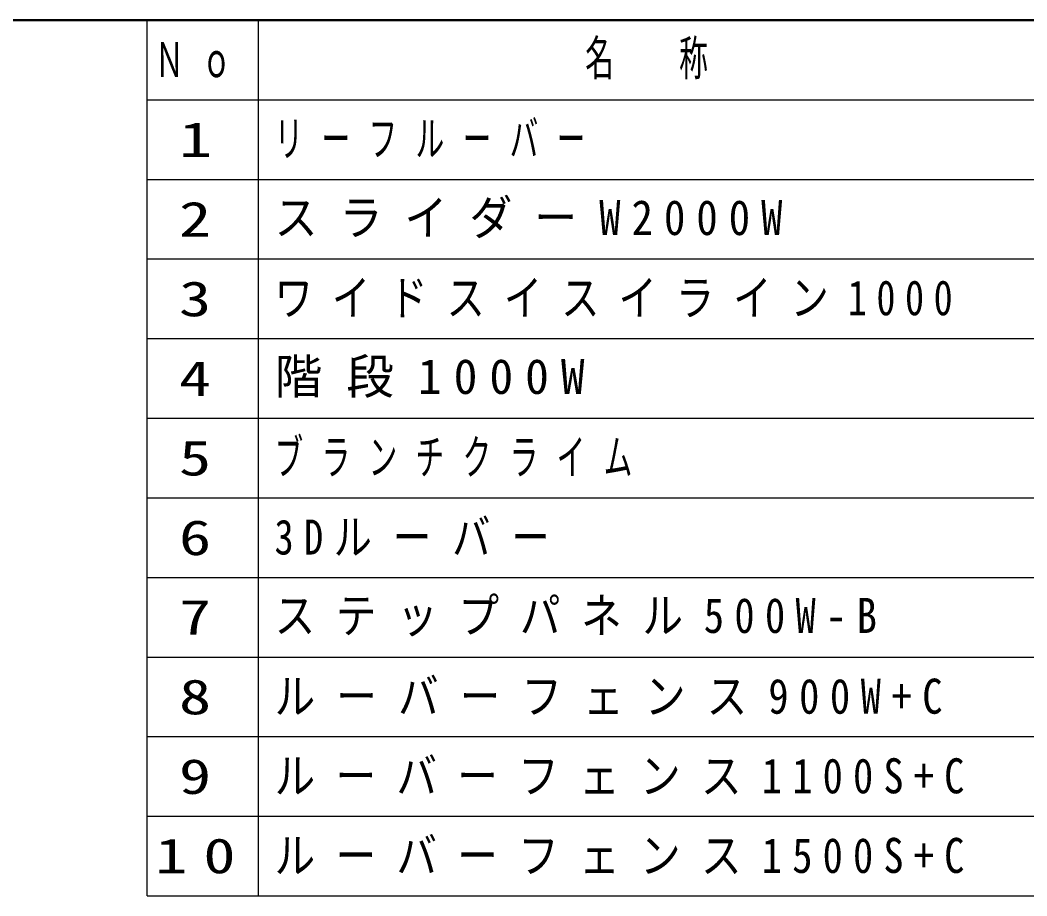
# Model space of a CAD drawing. Units: millimetres on the paper. Extents: x -385 to 0, y -594 to 267.
# Drawn here: x -254 to -190.8, y 212 to 267 of the extents above; entities that cross this region are included whole.
import ezdxf
from ezdxf.enums import TextEntityAlignment as Align

# ---------------------------------------------------------------- set-up
doc = ezdxf.new("R2010")
doc.units = ezdxf.units.MM
doc.layers.add('CLASS1', color=7, linetype='Continuous', lineweight=13)
doc.layers.add('LY_3', color=7, linetype='Continuous', lineweight=13)
doc.styles.add('ＭＳ ゴシック', font='')
doc.styles.get('ＭＳ ゴシック').set_extended_font_data('MS Gothic')

msp = doc.modelspace()

# ---------------------------------------------------------------- linework, layer by layer
at = {"layer": 'CLASS1', "lineweight": 25}
for p, q in [((-246, 212), (-246, 267)), ((-246, 267), (-123, 267)), ((-239, 212), (-239, 267)), ((-246, 262), (-123, 262)), ((-246, 257), (-123, 257)), ((-246, 252), (-123, 252)), ((-246, 247), (-123, 247)), ((-246, 242), (-123, 242)), ((-246, 237), (-123, 237)), ((-246, 232), (-123, 232)), ((-246, 227), (-123, 227)), ((-246, 222), (-123, 222)), ((-246, 217), (-123, 217)), ((-246, 212), (-123, 212))]:
    msp.add_line(p, q, dxfattribs=at)
at = {"layer": 'LY_3', "lineweight": 50}
msp.add_line((0, 267), (-385, 267), dxfattribs=at)

# ---------------------------------------------------------------- texts
at = {"layer": 'CLASS1', "style": 'ＭＳ ゴシック'}
for s, width, p in [('1', 1.4, (-244, 259.5)), ('2', 1.35, (-244, 254.5)), ('3', 1.35, (-244, 249.5)), ('4', 1.35, (-244, 244.5)), ('5', 1.35, (-244, 239.5)), ('6', 1.35, (-244, 234.5)), ('7', 1.35, (-244, 229.5)), ('8', 1.35, (-244, 224.5)), ('9', 1.35, (-244, 219.5))]:
    msp.add_text(s, height=2.199, dxfattribs=dict(at, width=width)).set_placement(p, align=Align.MIDDLE_LEFT)
at = {"layer": 'CLASS1', "char_height": 2.199, "attachment_point": 4, "style": 'ＭＳ ゴシック'}
for s, insert in [('\\T1.64;\\W0.6;Ｎｏ', (-245.5, 264.5)), ('\\T1.64;\\W0.6;名\u3000称', (-218.5, 264.5)), ('\\T1.64;\\W0.6;リーフルーバー', (-238, 259.5)), ('\\T1.51;\\W0.9;スライダーW2000W', (-238, 254.5)), ('\\T1.5;\\W0.8;ワイドスイスイライン1000', (-238, 249.5)), ('\\T1.5;階段1000W', (-238, 244.5)), ('\\T1.64;\\W0.6;ブランチクライム', (-238, 239.5)), ('\\T1.55;\\W0.8;3Dルーバー', (-238, 234.5)), ('\\T1.51;\\W0.85;ステップパネル500W-B', (-238, 229.5)), ('\\T1.52;\\W0.85;ルーバーフェンス900W+C', (-238, 224.5)), ('\\T1.5;\\W0.85;ルーバーフェンス1100S+C', (-238, 219.5)), ('\\T1.5;\\W1.35;10', (-245.5, 214.5)), ('\\T1.5;\\W0.85;ルーバーフェンス1500S+C', (-238, 214.5))]:
    msp.add_mtext(s, dxfattribs=dict(at, insert=insert))

doc.saveas('drawing.dxf')
